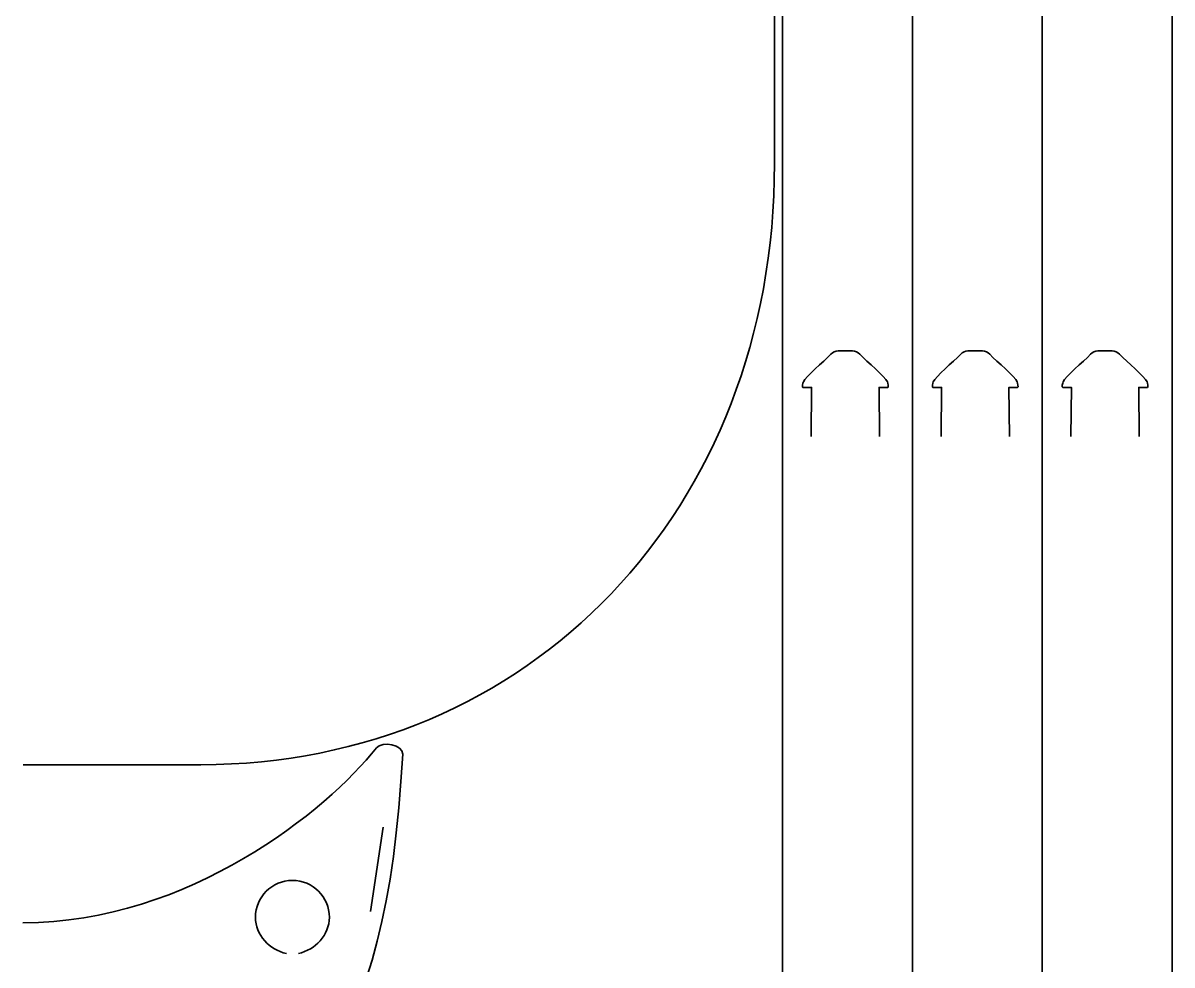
# Model space of a CAD drawing. Header units: inches. Extents: x 1974 to 2973, y -3088 to -2328.
# Drawn here: x 2739.6 to 2972.7, y -2710.4 to -2519.1 of the extents above; entities that cross this region are included whole.
import ezdxf

# ---------------------------------------------------------------- set-up
doc = ezdxf.new("R2010")
doc.units = ezdxf.units.IN
doc.header["$MEASUREMENT"] = 0
doc.layers.add('Layer 1', color=7, linetype='Continuous')

msp = doc.modelspace()

# ---------------------------------------------------------------- linework, layer by layer
at = {"layer": 'Layer 1', "color": 179, "lineweight": 35, "true_color": 0x231f20}
msp.add_lwpolyline([(2810.1, -2699.47), (2812.7, -2682.41)], dxfattribs=at)
for points, knots in [([(2739.63, -2669.7), (2739.63, -2669.7), (2775.67, -2669.7), (2775.67, -2669.7), (2842.47, -2669.7), (2892.08, -2617.84), (2892.08, -2547.7), (2892.08, -2547.7), (2892.08, -2429.12), (2892.08, -2429.12), (2892.08, -2425.61), (2889.38, -2422.77), (2886.04, -2422.77), (2886.04, -2422.77), (2856.98, -2422.77), (2856.98, -2422.77), (2856.98, -2422.77), (2856.98, -2422.77), (2856.98, -2422.77), (2856.98, -2422.77), (2865.29, -2422.77), (2865.29, -2422.77), (2865.29, -2422.77), (2865.29, -2420.3), (2865.29, -2420.3), (2865.29, -2420.3), (2856.98, -2414.68), (2856.98, -2414.68), (2856.98, -2414.68), (2851.67, -2414.68), (2851.67, -2414.68), (2850.68, -2414.68), (2849.84, -2415.41), (2849.69, -2416.39), (2849.69, -2416.39), (2848.76, -2422.77), (2848.76, -2422.77), (2848.76, -2422.77), (2848.76, -2422.77), (2848.76, -2422.77), (2848.76, -2422.77), (2803.59, -2422.77), (2803.59, -2422.77), (2803.59, -2422.77), (2803.59, -2422.77), (2803.59, -2422.77), (2803.59, -2422.77), (2811.9, -2422.77), (2811.9, -2422.77), (2811.9, -2422.77), (2811.9, -2420.3), (2811.9, -2420.3), (2811.9, -2420.3), (2803.59, -2414.68), (2803.59, -2414.68), (2803.59, -2414.68), (2798.29, -2414.68), (2798.29, -2414.68), (2797.29, -2414.68), (2796.45, -2415.41), (2796.31, -2416.39), (2796.31, -2416.39), (2795.37, -2422.77), (2795.37, -2422.77), (2795.37, -2422.77), (2795.37, -2422.77), (2795.37, -2422.77), (2795.37, -2422.77), (2751.89, -2422.77), (2751.89, -2422.77), (2751.89, -2422.77), (2751.89, -2422.51), (2751.89, -2422.51), (2797.48, -2409.02), (2813.18, -2391.19), (2816.65, -2330.69), (2816.67, -2328.78), (2812.51, -2327.92), (2811.32, -2329.41), (2801.29, -2342.02), (2773.32, -2364.84), (2739.58, -2364.93)], [0, 0, 0, 0, 1, 1, 1, 2, 2, 2, 3, 3, 3, 4, 4, 4, 5, 5, 5, 6, 6, 6, 7, 7, 7, 8, 8, 8, 9, 9, 9, 10, 10, 10, 11, 11, 11, 12, 12, 12, 13, 13, 13, 14, 14, 14, 15, 15, 15, 16, 16, 16, 17, 17, 17, 18, 18, 18, 19, 19, 19, 20, 20, 20, 21, 21, 21, 22, 22, 22, 23, 23, 23, 24, 24, 24, 25, 25, 25, 26, 26, 26, 27, 27, 27, 27]), ([(2971.28, -2354.6), (2972.19, -2355.63), (2972.74, -2356.95), (2972.74, -2358.39), (2972.74, -2358.39), (2972.74, -2934.67), (2972.74, -2934.67)], [0, 0, 0, 0, 1, 1, 1, 2, 2, 2, 2]), ([(2971.28, -2354.6), (2972.19, -2355.63), (2972.74, -2356.95), (2972.74, -2358.39), (2972.74, -2358.39), (2972.74, -2934.67), (2972.74, -2934.67)], [0, 0, 0, 0, 1, 1, 1, 2, 2, 2, 2]), ([(2896.67, -2461.35), (2895.03, -2461.35), (2893.7, -2462.67), (2893.7, -2464.31), (2893.7, -2464.31), (2893.7, -3040.56), (2893.7, -3040.56), (2893.7, -3042), (2894.24, -3043.32), (2895.15, -3044.35)], [0, 0, 0, 0, 1, 1, 1, 2, 2, 2, 3, 3, 3, 3]), ([(2923.02, -2461.35), (2921.38, -2461.35), (2920.05, -2462.67), (2920.05, -2464.31), (2920.05, -2464.31), (2920.05, -3040.56), (2920.05, -3040.56), (2920.05, -3042), (2920.59, -3043.32), (2921.5, -3044.35)], [0, 0, 0, 0, 1, 1, 1, 2, 2, 2, 3, 3, 3, 3]), ([(2923.02, -2461.35), (2921.38, -2461.35), (2920.05, -2462.67), (2920.05, -2464.31), (2920.05, -2464.31), (2920.05, -3040.56), (2920.05, -3040.56), (2920.05, -3042), (2920.59, -3043.32), (2921.5, -3044.35)], [0, 0, 0, 0, 1, 1, 1, 2, 2, 2, 3, 3, 3, 3]), ([(2949.36, -2461.35), (2947.73, -2461.35), (2946.4, -2462.67), (2946.4, -2464.31), (2946.4, -2464.31), (2946.39, -3040.56), (2946.39, -3040.56), (2946.39, -3042), (2946.94, -3043.32), (2947.85, -3044.35)], [0, 0, 0, 0, 1, 1, 1, 2, 2, 2, 3, 3, 3, 3]), ([(2949.36, -2461.35), (2947.73, -2461.35), (2946.4, -2462.67), (2946.4, -2464.31), (2946.4, -2464.31), (2946.39, -3040.56), (2946.39, -3040.56), (2946.39, -3042), (2946.94, -3043.32), (2947.85, -3044.35)], [0, 0, 0, 0, 1, 1, 1, 2, 2, 2, 3, 3, 3, 3]), ([(2899.52, -2603.08), (2899.52, -2603.08), (2899.62, -2593.12), (2899.62, -2593.12), (2899.62, -2593.12), (2897.86, -2593.12), (2897.86, -2593.12), (2897.65, -2593.12), (2897.85, -2592.2), (2897.93, -2592), (2898.39, -2590.9), (2902, -2587.99), (2903.52, -2586.35), (2903.9, -2585.94), (2904.43, -2585.71), (2904.99, -2585.71), (2904.99, -2585.71), (2907.93, -2585.71), (2907.93, -2585.71), (2908.48, -2585.71), (2909.01, -2585.94), (2909.39, -2586.35), (2910.92, -2587.99), (2914.52, -2590.9), (2914.98, -2592), (2915.06, -2592.2), (2915.27, -2593.12), (2915.05, -2593.12), (2915.05, -2593.12), (2913.29, -2593.12), (2913.29, -2593.12), (2913.29, -2593.12), (2913.39, -2603.08), (2913.39, -2603.08)], [0, 0, 0, 0, 1, 1, 1, 2, 2, 2, 3, 3, 3, 4, 4, 4, 5, 5, 5, 6, 6, 6, 7, 7, 7, 8, 8, 8, 9, 9, 9, 10, 10, 10, 11, 11, 11, 11]), ([(2899.52, -2603.08), (2899.52, -2603.08), (2899.62, -2593.12), (2899.62, -2593.12), (2899.62, -2593.12), (2897.86, -2593.12), (2897.86, -2593.12), (2897.65, -2593.12), (2897.85, -2592.2), (2897.93, -2592), (2898.39, -2590.9), (2902, -2587.99), (2903.52, -2586.35), (2903.9, -2585.94), (2904.43, -2585.71), (2904.99, -2585.71), (2904.99, -2585.71), (2907.93, -2585.71), (2907.93, -2585.71), (2908.48, -2585.71), (2909.01, -2585.94), (2909.39, -2586.35), (2910.92, -2587.99), (2914.52, -2590.9), (2914.98, -2592), (2915.06, -2592.2), (2915.27, -2593.12), (2915.05, -2593.12), (2915.05, -2593.12), (2913.29, -2593.12), (2913.29, -2593.12), (2913.29, -2593.12), (2913.39, -2603.08), (2913.39, -2603.08)], [0, 0, 0, 0, 1, 1, 1, 2, 2, 2, 3, 3, 3, 4, 4, 4, 5, 5, 5, 6, 6, 6, 7, 7, 7, 8, 8, 8, 9, 9, 9, 10, 10, 10, 11, 11, 11, 11]), ([(2925.87, -2603.08), (2925.87, -2603.08), (2925.97, -2593.12), (2925.97, -2593.12), (2925.97, -2593.12), (2924.21, -2593.12), (2924.21, -2593.12), (2923.99, -2593.12), (2924.2, -2592.2), (2924.28, -2592), (2924.74, -2590.9), (2928.35, -2587.99), (2929.87, -2586.35), (2930.25, -2585.94), (2930.78, -2585.71), (2931.33, -2585.71), (2931.33, -2585.71), (2934.28, -2585.71), (2934.28, -2585.71), (2934.83, -2585.71), (2935.36, -2585.94), (2935.74, -2586.35), (2937.26, -2587.99), (2940.87, -2590.9), (2941.33, -2592), (2941.41, -2592.2), (2941.62, -2593.12), (2941.4, -2593.12), (2941.4, -2593.12), (2939.64, -2593.12), (2939.64, -2593.12), (2939.64, -2593.12), (2939.74, -2603.08), (2939.74, -2603.08)], [0, 0, 0, 0, 1, 1, 1, 2, 2, 2, 3, 3, 3, 4, 4, 4, 5, 5, 5, 6, 6, 6, 7, 7, 7, 8, 8, 8, 9, 9, 9, 10, 10, 10, 11, 11, 11, 11]), ([(2925.87, -2603.08), (2925.87, -2603.08), (2925.97, -2593.12), (2925.97, -2593.12), (2925.97, -2593.12), (2924.21, -2593.12), (2924.21, -2593.12), (2923.99, -2593.12), (2924.2, -2592.2), (2924.28, -2592), (2924.74, -2590.9), (2928.35, -2587.99), (2929.87, -2586.35), (2930.25, -2585.94), (2930.78, -2585.71), (2931.33, -2585.71), (2931.33, -2585.71), (2934.28, -2585.71), (2934.28, -2585.71), (2934.83, -2585.71), (2935.36, -2585.94), (2935.74, -2586.35), (2937.26, -2587.99), (2940.87, -2590.9), (2941.33, -2592), (2941.41, -2592.2), (2941.62, -2593.12), (2941.4, -2593.12), (2941.4, -2593.12), (2939.64, -2593.12), (2939.64, -2593.12), (2939.64, -2593.12), (2939.74, -2603.08), (2939.74, -2603.08)], [0, 0, 0, 0, 1, 1, 1, 2, 2, 2, 3, 3, 3, 4, 4, 4, 5, 5, 5, 6, 6, 6, 7, 7, 7, 8, 8, 8, 9, 9, 9, 10, 10, 10, 11, 11, 11, 11]), ([(2952.21, -2603.08), (2952.21, -2603.08), (2952.32, -2593.12), (2952.32, -2593.12), (2952.32, -2593.12), (2950.56, -2593.12), (2950.56, -2593.12), (2950.34, -2593.12), (2950.55, -2592.2), (2950.63, -2592), (2951.09, -2590.9), (2954.69, -2587.99), (2956.22, -2586.35), (2956.6, -2585.94), (2957.13, -2585.71), (2957.68, -2585.71), (2957.68, -2585.71), (2960.62, -2585.71), (2960.62, -2585.71), (2961.18, -2585.71), (2961.71, -2585.94), (2962.09, -2586.35), (2963.61, -2587.99), (2967.22, -2590.9), (2967.67, -2592), (2967.76, -2592.2), (2967.96, -2593.12), (2967.75, -2593.12), (2967.75, -2593.12), (2965.99, -2593.12), (2965.99, -2593.12), (2965.99, -2593.12), (2966.09, -2603.08), (2966.09, -2603.08)], [0, 0, 0, 0, 1, 1, 1, 2, 2, 2, 3, 3, 3, 4, 4, 4, 5, 5, 5, 6, 6, 6, 7, 7, 7, 8, 8, 8, 9, 9, 9, 10, 10, 10, 11, 11, 11, 11]), ([(2952.21, -2603.08), (2952.21, -2603.08), (2952.32, -2593.12), (2952.32, -2593.12), (2952.32, -2593.12), (2950.56, -2593.12), (2950.56, -2593.12), (2950.34, -2593.12), (2950.55, -2592.2), (2950.63, -2592), (2951.09, -2590.9), (2954.69, -2587.99), (2956.22, -2586.35), (2956.6, -2585.94), (2957.13, -2585.71), (2957.68, -2585.71), (2957.68, -2585.71), (2960.62, -2585.71), (2960.62, -2585.71), (2961.18, -2585.71), (2961.71, -2585.94), (2962.09, -2586.35), (2963.61, -2587.99), (2967.22, -2590.9), (2967.67, -2592), (2967.76, -2592.2), (2967.96, -2593.12), (2967.75, -2593.12), (2967.75, -2593.12), (2965.99, -2593.12), (2965.99, -2593.12), (2965.99, -2593.12), (2966.09, -2603.08), (2966.09, -2603.08)], [0, 0, 0, 0, 1, 1, 1, 2, 2, 2, 3, 3, 3, 4, 4, 4, 5, 5, 5, 6, 6, 6, 7, 7, 7, 8, 8, 8, 9, 9, 9, 10, 10, 10, 11, 11, 11, 11]), ([(2739.63, -3006.59), (2739.63, -3006.59), (2775.67, -3006.59), (2775.67, -3006.59), (2842.47, -3006.59), (2892.08, -2954.73), (2892.08, -2884.59), (2892.08, -2884.59), (2892.08, -2766.02), (2892.08, -2766.02), (2892.08, -2762.51), (2889.38, -2759.67), (2886.04, -2759.67), (2886.04, -2759.67), (2856.98, -2759.67), (2856.98, -2759.67), (2856.98, -2759.67), (2856.98, -2759.66), (2856.98, -2759.66), (2856.98, -2759.66), (2865.29, -2759.66), (2865.29, -2759.66), (2865.29, -2759.66), (2865.29, -2757.19), (2865.29, -2757.19), (2865.29, -2757.19), (2856.98, -2751.57), (2856.98, -2751.57), (2856.98, -2751.57), (2851.67, -2751.57), (2851.67, -2751.57), (2850.68, -2751.57), (2849.84, -2752.3), (2849.69, -2753.28), (2849.69, -2753.28), (2848.76, -2759.66), (2848.76, -2759.66), (2848.76, -2759.66), (2848.76, -2759.67), (2848.76, -2759.67), (2848.76, -2759.67), (2803.59, -2759.67), (2803.59, -2759.67), (2803.59, -2759.67), (2803.59, -2759.66), (2803.59, -2759.66), (2803.59, -2759.66), (2811.9, -2759.66), (2811.9, -2759.66), (2811.9, -2759.66), (2811.9, -2757.19), (2811.9, -2757.19), (2811.9, -2757.19), (2803.59, -2751.57), (2803.59, -2751.57), (2803.59, -2751.57), (2798.29, -2751.57), (2798.29, -2751.57), (2797.29, -2751.57), (2796.45, -2752.3), (2796.31, -2753.28), (2796.31, -2753.28), (2795.37, -2759.66), (2795.37, -2759.66), (2795.37, -2759.66), (2795.37, -2759.67), (2795.37, -2759.67), (2795.37, -2759.67), (2751.89, -2759.67), (2751.89, -2759.67), (2751.89, -2759.67), (2751.89, -2759.41), (2751.89, -2759.41), (2797.48, -2745.92), (2813.18, -2728.08), (2816.65, -2667.58), (2816.67, -2665.68), (2812.51, -2664.82), (2811.32, -2666.31), (2801.29, -2678.92), (2773.32, -2701.73), (2739.58, -2701.82)], [0, 0, 0, 0, 1, 1, 1, 2, 2, 2, 3, 3, 3, 4, 4, 4, 5, 5, 5, 6, 6, 6, 7, 7, 7, 8, 8, 8, 9, 9, 9, 10, 10, 10, 11, 11, 11, 12, 12, 12, 13, 13, 13, 14, 14, 14, 15, 15, 15, 16, 16, 16, 17, 17, 17, 18, 18, 18, 19, 19, 19, 20, 20, 20, 21, 21, 21, 22, 22, 22, 23, 23, 23, 24, 24, 24, 25, 25, 25, 26, 26, 26, 27, 27, 27, 27]), ([(2795.49, -2708.02), (2798.87, -2707.29), (2801.76, -2704.28), (2801.76, -2700.69), (2801.76, -2696.54), (2798.41, -2693.19), (2794.26, -2693.19), (2790.12, -2693.19), (2786.76, -2696.54), (2786.76, -2700.69), (2786.76, -2704.28), (2789.65, -2707.29), (2793.03, -2708.02)], [0, 0, 0, 0, 1, 1, 1, 2, 2, 2, 3, 3, 3, 4, 4, 4, 4])]:
    msp.add_open_spline(points, degree=3, knots=knots, dxfattribs=at)

doc.saveas('drawing.dxf')
